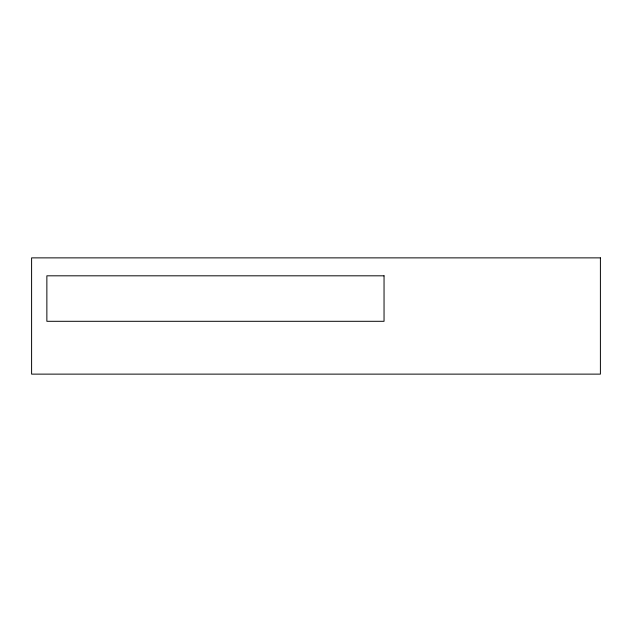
<?xml version="1.0" encoding="UTF-8"?>
<svg xmlns="http://www.w3.org/2000/svg" width="632" height="632" viewBox="0 0 632 632"><rect width="100%" height="100%" fill="white"/><g stroke="black" fill="none" stroke-linecap="round" stroke-linejoin="round"><path stroke-width="0.95" d="M600.4 257.872L31.6 257.872L31.6 374.128L600.4 374.128L600.4 257.872M384.043 275.813L46.863 275.813L46.863 321.301L384.043 321.301L384.043 275.813"/></g></svg>
